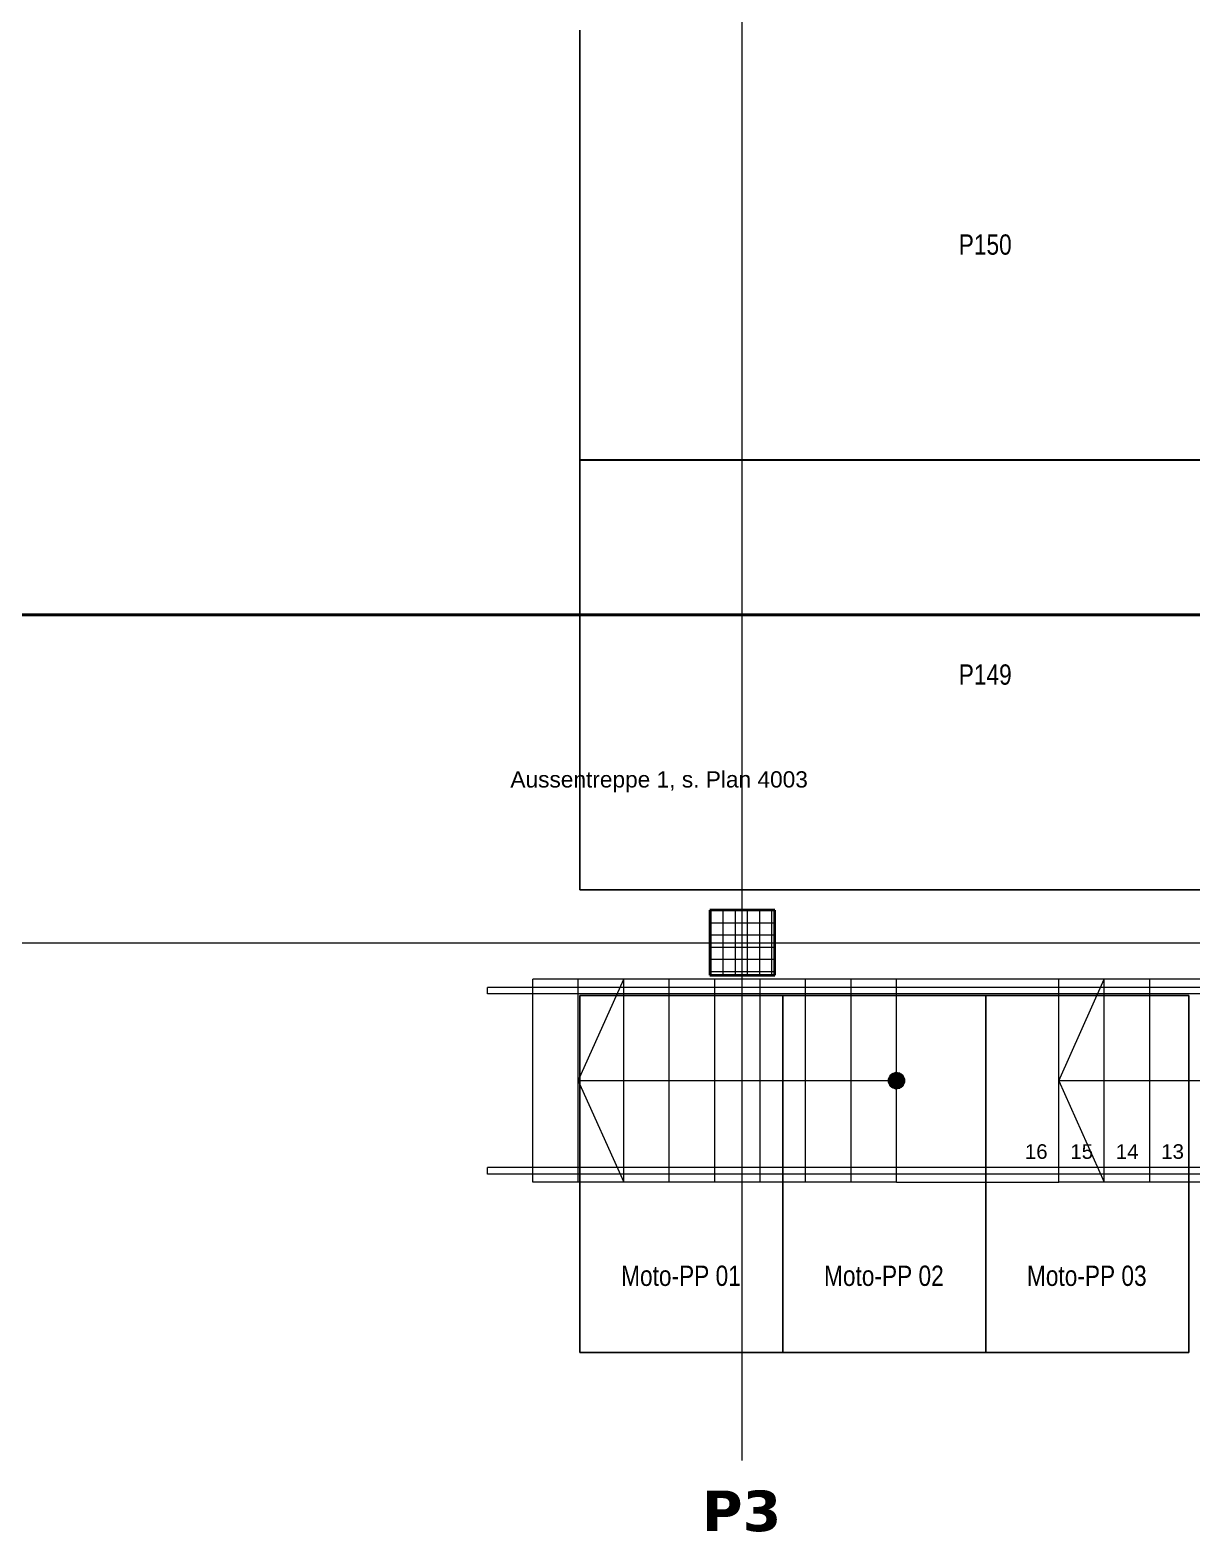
# Model space of a CAD drawing. Extents: x -932 to 937, y -179 to 471.
# Drawn here: x -664.3 to -521.1, y 139 to 324.1 of the extents above; entities that cross this region are included whole.
import ezdxf
from ezdxf.lldxf.tags import DXFTag

# ---------------------------------------------------------------- set-up
doc = ezdxf.new("R2010")
doc.units = 0
doc.layers.get('0').update_dxf_attribs({"lineweight": 13})
doc.layers.add('A-____-MATC-OTLN', color=7, linetype='Strichpunkt - Mittel', lineweight=40, true_color=0x0080ff)
doc.layers.add('S-GRID-____-IDEN', color=7, linetype='Continuous', lineweight=9, true_color=0x5555aa)
for name, color, linetype, lineweight in [('A-____-NOTE-TEXT', 7, 'Continuous', 9), ('A-FLOR-HRAL-MBND', 7, '_Verdeckte Linien_', 9), ('C-PRKG-____-IDEN', 7, 'Continuous', 5), ('C-PRKG-____-OTLN', 7, 'Continuous', 9), ('S-COLS-____-MCUT', 7, 'Continuous', 35), ('S-COLS-____-OTLN', 7, 'Continuous', 9), ('S-GRID-____-OTLN', 7, 'Continuous', 5), ('S-STRS-____-MBND', 7, '_Strichpunkt - Fein', 9), ('S-STRS-____-OTLN', 7, 'Continuous', 9)]:
    doc.layers.add(name, color=color, linetype=linetype, lineweight=lineweight)
doc.styles.get("Standard").update_dxf_attribs({"font": 'arial.ttf'})
tags = doc.linetypes.add('_Rasterlinie_', pattern=[0.375, 0.2, -0.05, 0.075, -0.05]).pattern_tags.tags
tags[10:11] = [DXFTag(74, 4), DXFTag(75, 0), DXFTag(340, '0'), DXFTag(46, 1.0), DXFTag(50, 0.0), DXFTag(44, 0.0), DXFTag(45, 0.0)]
tags[8:9] = [DXFTag(74, 4), DXFTag(75, 0), DXFTag(340, '0'), DXFTag(46, 1.0), DXFTag(50, 0.0), DXFTag(44, 0.0), DXFTag(45, 0.0)]
tags[6:7] = [DXFTag(74, 4), DXFTag(75, 0), DXFTag(340, '0'), DXFTag(46, 1.0), DXFTag(50, 0.0), DXFTag(44, 0.0), DXFTag(45, 0.0)]
tags[4:5] = [DXFTag(74, 4), DXFTag(75, 0), DXFTag(340, '0'), DXFTag(46, 1.0), DXFTag(50, 0.0), DXFTag(44, 0.0), DXFTag(45, 0.0)]
tags = doc.linetypes.add('_Strichpunkt - Fein', pattern=[0.2, 0.1, -0.05, 0, -0.05]).pattern_tags.tags
tags[10:11] = [DXFTag(74, 4), DXFTag(75, 0), DXFTag(340, '0'), DXFTag(46, 1.0), DXFTag(50, 0.0), DXFTag(44, 0.0), DXFTag(45, 0.0)]
tags[8:9] = [DXFTag(74, 4), DXFTag(75, 0), DXFTag(340, '0'), DXFTag(46, 1.0), DXFTag(50, 0.0), DXFTag(44, 0.0), DXFTag(45, 0.0)]
tags[6:7] = [DXFTag(74, 4), DXFTag(75, 0), DXFTag(340, '0'), DXFTag(46, 1.0), DXFTag(50, 0.0), DXFTag(44, 0.0), DXFTag(45, 0.0)]
tags[4:5] = [DXFTag(74, 4), DXFTag(75, 0), DXFTag(340, '0'), DXFTag(46, 1.0), DXFTag(50, 0.0), DXFTag(44, 0.0), DXFTag(45, 0.0)]
tags = doc.linetypes.add('_Verdeckte Linien_', pattern=[0.15, 0.1, -0.05]).pattern_tags.tags
tags[6:7] = [DXFTag(74, 4), DXFTag(75, 0), DXFTag(340, '0'), DXFTag(46, 1.0), DXFTag(50, 0.0), DXFTag(44, 0.0), DXFTag(45, 0.0)]
tags[4:5] = [DXFTag(74, 4), DXFTag(75, 0), DXFTag(340, '0'), DXFTag(46, 1.0), DXFTag(50, 0.0), DXFTag(44, 0.0), DXFTag(45, 0.0)]
tags = doc.linetypes.add('Strichpunkt - Mittel', pattern=[0.35, 0.15, -0.1, 0, -0.1]).pattern_tags.tags
tags[10:11] = [DXFTag(74, 4), DXFTag(75, 0), DXFTag(340, '0'), DXFTag(46, 1.0), DXFTag(50, 0.0), DXFTag(44, 0.0), DXFTag(45, 0.0)]
tags[8:9] = [DXFTag(74, 4), DXFTag(75, 0), DXFTag(340, '0'), DXFTag(46, 1.0), DXFTag(50, 0.0), DXFTag(44, 0.0), DXFTag(45, 0.0)]
tags[6:7] = [DXFTag(74, 4), DXFTag(75, 0), DXFTag(340, '0'), DXFTag(46, 1.0), DXFTag(50, 0.0), DXFTag(44, 0.0), DXFTag(45, 0.0)]
tags[4:5] = [DXFTag(74, 4), DXFTag(75, 0), DXFTag(340, '0'), DXFTag(46, 1.0), DXFTag(50, 0.0), DXFTag(44, 0.0), DXFTag(45, 0.0)]

# ---------------------------------------------------------------- blocks, each defined once
blk = doc.blocks.new('Referenz-A0UJ2H3XXE', base_point=(-911.85, -117.71))
at = {"layer": 'A-____-MATC-OTLN', "color": 0, "linetype": 'Strichpunkt - Mittel', "ltscale": 0.4}
blk.add_line((-911.85, 251.99), (382.01, 251.99), dxfattribs=at)
at = {"layer": 'A-FLOR-HRAL-MBND', "color": 0, "linetype": '_Verdeckte Linien_', "ltscale": 0.13}
for p, q in [((-607.94, 205.29), (-607.94, 206.09)), ((-596.74, 206.09), (-607.94, 206.09)), ((-551.94, 206.09), (-596.74, 206.09)), ((-537.54, 206.09), (-551.94, 206.09)), ((-503.96, 206.09), (-537.54, 206.09)), ((-596.74, 205.29), (-607.94, 205.29)), ((-551.94, 205.29), (-596.74, 205.29)), ((-537.54, 205.29), (-551.94, 205.29)), ((-503.74, 205.29), (-537.54, 205.29)), ((-607.94, 183.09), (-607.94, 183.89)), ((-596.74, 183.89), (-607.94, 183.89)), ((-551.94, 183.89), (-596.74, 183.89)), ((-537.54, 183.89), (-551.94, 183.89)), ((-498.01, 183.89), (-537.54, 183.89)), ((-596.74, 183.09), (-607.94, 183.09)), ((-551.94, 183.09), (-596.74, 183.09)), ((-537.54, 183.09), (-551.94, 183.09)), ((-497.8, 183.09), (-537.54, 183.09))]:
    blk.add_line(p, q, dxfattribs=at)
at = {"layer": 'C-PRKG-____-OTLN', "color": 0, "linetype": 'Continuous', "ltscale": 0.13}
for p, q in [((-596.54, 324.06), (-596.54, 271.08)), ((-596.54, 324.06), (-596.54, 271.07)), ((-596.54, 271.08), (-596.54, 324.06)), ((-596.54, 271.08), (-496.54, 271.08)), ((-596.54, 271.08), (-496.54, 271.08)), ((-596.54, 271.07), (-596.54, 271.08)), ((-596.54, 271.08), (-496.54, 271.08)), ((-496.54, 271.08), (-596.54, 271.08)), ((-596.54, 271.08), (-596.54, 271.07)), ((-596.54, 271.07), (-596.54, 218.09)), ((-596.54, 271.07), (-596.54, 218.09)), ((-496.54, 271.07), (-596.54, 271.07)), ((-596.54, 218.09), (-596.54, 271.07)), ((-596.54, 271.07), (-496.54, 271.07)), ((-596.54, 218.09), (-496.54, 218.09)), ((-596.54, 218.09), (-496.54, 218.09)), ((-496.54, 218.09), (-596.54, 218.09)), ((-596.54, 218.09), (-596.54, 218.09)), ((-596.54, 205.09), (-596.54, 161.09)), ((-571.54, 205.09), (-596.54, 205.09)), ((-571.54, 205.09), (-596.54, 205.09)), ((-596.54, 205.09), (-596.54, 161.09)), ((-596.54, 161.09), (-596.54, 205.09)), ((-596.54, 205.09), (-571.54, 205.09)), ((-596.54, 205.09), (-596.54, 205.09)), ((-571.54, 205.09), (-571.54, 161.09)), ((-546.54, 205.09), (-571.54, 205.09)), ((-546.54, 205.09), (-571.54, 205.09)), ((-571.54, 205.09), (-571.54, 161.09)), ((-571.54, 161.09), (-571.54, 205.09)), ((-571.54, 205.09), (-546.54, 205.09)), ((-571.54, 205.09), (-571.54, 205.09)), ((-571.54, 205.09), (-571.54, 161.09)), ((-571.54, 161.09), (-571.54, 205.09)), ((-571.54, 205.09), (-571.54, 161.09)), ((-571.54, 205.09), (-571.54, 205.09)), ((-546.54, 205.09), (-546.54, 161.09)), ((-521.54, 205.09), (-546.54, 205.09)), ((-521.54, 205.09), (-546.54, 205.09)), ((-546.54, 205.09), (-546.54, 161.09)), ((-546.54, 161.09), (-546.54, 205.09)), ((-546.54, 205.09), (-521.54, 205.09)), ((-546.54, 205.09), (-546.54, 205.09)), ((-546.54, 205.09), (-546.54, 161.09)), ((-546.54, 161.09), (-546.54, 205.09)), ((-546.54, 205.09), (-546.54, 161.09)), ((-546.54, 205.09), (-546.54, 205.09)), ((-521.54, 205.09), (-521.54, 161.09)), ((-521.54, 161.09), (-521.54, 205.09)), ((-521.54, 205.09), (-521.54, 161.09)), ((-521.54, 205.09), (-521.54, 205.09)), ((-571.54, 161.09), (-596.54, 161.09)), ((-596.54, 161.09), (-571.54, 161.09)), ((-571.54, 161.09), (-596.54, 161.09)), ((-596.54, 161.09), (-596.54, 161.09)), ((-546.54, 161.09), (-571.54, 161.09)), ((-571.54, 161.09), (-546.54, 161.09)), ((-546.54, 161.09), (-571.54, 161.09)), ((-571.54, 161.09), (-571.54, 161.09)), ((-571.54, 161.09), (-571.54, 161.09)), ((-521.54, 161.09), (-546.54, 161.09)), ((-546.54, 161.09), (-521.54, 161.09)), ((-521.54, 161.09), (-546.54, 161.09)), ((-546.54, 161.09), (-546.54, 161.09)), ((-546.54, 161.09), (-546.54, 161.09)), ((-521.54, 161.09), (-521.54, 161.09))]:
    blk.add_line(p, q, dxfattribs=at)
at = {"layer": 'S-COLS-____-MCUT', "color": 0, "linetype": 'Continuous', "ltscale": 0.35}
for p, q in [((-572.54, 215.59), (-580.54, 215.59)), ((-580.54, 215.59), (-580.54, 207.59)), ((-572.54, 207.59), (-572.54, 215.59)), ((-580.54, 207.59), (-572.54, 207.59))]:
    blk.add_line(p, q, dxfattribs=at)
at = {"layer": 'S-COLS-____-OTLN', "color": 0, "linetype": 'Continuous', "ltscale": 0.13}
for p, q in [((-580.54, 215.55), (-572.54, 215.55)), ((-580.38, 207.59), (-580.38, 215.59)), ((-578.88, 207.59), (-578.88, 215.59)), ((-577.38, 207.59), (-577.38, 215.59)), ((-575.88, 207.59), (-575.88, 215.59)), ((-574.38, 207.59), (-574.38, 215.59)), ((-572.88, 207.59), (-572.88, 215.59)), ((-580.54, 214.05), (-572.54, 214.05)), ((-580.54, 212.55), (-572.54, 212.55)), ((-580.54, 211.05), (-572.54, 211.05)), ((-580.54, 209.55), (-572.54, 209.55)), ((-580.54, 208.05), (-572.54, 208.05))]:
    blk.add_line(p, q, dxfattribs=at)
at = {"layer": 'S-GRID-____-OTLN', "color": 0, "linetype": '_Rasterlinie_', "ltscale": 0.13}
for p, q in [((-576.54, 147.79), (-576.54, 403.53)), ((-857.98, 211.59), (382.01, 211.59))]:
    blk.add_line(p, q, dxfattribs=at)
at = {"layer": 'S-STRS-____-MBND', "color": 0, "linetype": '_Strichpunkt - Fein', "ltscale": 0.13}
for p, q in [((-602.34, 182.09), (-602.34, 207.09)), ((-557.54, 207.09), (-602.34, 207.09)), ((-596.74, 182.09), (-596.74, 207.09)), ((-596.74, 182.09), (-596.74, 207.09)), ((-591.14, 182.09), (-591.14, 207.09)), ((-591.14, 182.09), (-591.14, 207.09)), ((-585.54, 182.09), (-585.54, 207.09)), ((-585.54, 182.09), (-585.54, 207.09)), ((-579.94, 182.09), (-579.94, 207.09)), ((-579.94, 182.09), (-579.94, 207.09)), ((-574.34, 182.09), (-574.34, 207.09)), ((-574.34, 182.09), (-574.34, 207.09)), ((-568.74, 182.09), (-568.74, 207.09)), ((-568.74, 182.09), (-568.74, 207.09)), ((-563.14, 182.09), (-563.14, 207.09)), ((-563.14, 182.09), (-563.14, 207.09)), ((-537.54, 207.09), (-557.54, 207.09)), ((-557.54, 182.09), (-557.54, 207.09)), ((-557.54, 182.09), (-557.54, 207.09)), ((-537.54, 182.09), (-537.54, 207.09)), ((-504.23, 207.09), (-537.54, 207.09)), ((-537.54, 182.09), (-537.54, 207.09)), ((-531.94, 182.09), (-531.94, 207.09)), ((-531.94, 182.09), (-531.94, 207.09)), ((-526.34, 182.09), (-526.34, 207.09)), ((-526.34, 182.09), (-526.34, 207.09)), ((-557.54, 182.09), (-602.34, 182.09)), ((-557.54, 182.09), (-537.54, 182.09)), ((-499.77, 182.09), (-537.54, 182.09))]:
    blk.add_line(p, q, dxfattribs=at)
at = {"layer": 'S-STRS-____-MBND', "color": 0, "linetype": '_Verdeckte Linien_', "ltscale": 0.13}
for p, q in [((-596.74, 194.59), (-591.14, 207.09)), ((-537.54, 194.59), (-531.94, 207.09)), ((-557.54, 194.59), (-596.74, 194.59)), ((-596.74, 194.59), (-591.14, 182.09)), ((-558.19, 195.34), (-558.5, 194.87)), ((-558.5, 194.87), (-558.5, 194.3)), ((-557.68, 195.58), (-558.19, 195.34)), ((-557.12, 195.5), (-557.68, 195.58)), ((-556.7, 195.13), (-557.12, 195.5)), ((-556.54, 194.59), (-556.7, 195.13)), ((-556.7, 194.04), (-556.54, 194.59)), ((-500.88, 194.59), (-537.54, 194.59)), ((-537.54, 194.59), (-531.94, 182.09)), ((-558.5, 194.3), (-558.19, 193.83)), ((-558.19, 193.83), (-557.68, 193.6)), ((-557.68, 193.6), (-557.12, 193.68)), ((-557.12, 193.68), (-556.7, 194.04))]:
    blk.add_line(p, q, dxfattribs=at)
blk.add_circle((-557.54, 194.59), 1, dxfattribs=at)
for points in [[(-558.52, 194.43), (-558.54, 194.59), (-558.52, 194.74)], [(-558.49, 194.28), (-558.52, 194.74), (-558.49, 194.89)], [(-558.52, 194.43), (-558.52, 194.74), (-558.49, 194.28)], [(-558.19, 193.83), (-558.5, 194.87), (-558.19, 195.34)], [(-558.5, 194.3), (-558.5, 194.87), (-558.19, 193.83)], [(-558.43, 194.13), (-558.49, 194.89), (-558.43, 195.04)], [(-558.49, 194.28), (-558.49, 194.89), (-558.43, 194.13)], [(-558.35, 194), (-558.43, 195.04), (-558.35, 195.17)], [(-558.43, 194.13), (-558.43, 195.04), (-558.35, 194)], [(-558.24, 193.88), (-558.35, 195.17), (-558.24, 195.29)], [(-558.35, 194), (-558.35, 195.17), (-558.24, 193.88)], [(-558.13, 193.78), (-558.24, 195.29), (-558.13, 195.39)], [(-558.24, 193.88), (-558.24, 195.29), (-558.13, 193.78)], [(-557.68, 193.6), (-558.19, 195.34), (-557.68, 195.58)], [(-558.19, 193.83), (-558.19, 195.34), (-557.68, 193.6)], [(-557.99, 193.69), (-558.13, 195.39), (-557.99, 195.48)], [(-558.13, 193.78), (-558.13, 195.39), (-557.99, 193.69)], [(-557.85, 193.63), (-557.99, 195.48), (-557.85, 195.54)], [(-557.99, 193.69), (-557.99, 195.48), (-557.85, 193.63)], [(-557.69, 193.6), (-557.85, 195.54), (-557.69, 195.57)], [(-557.85, 193.63), (-557.85, 195.54), (-557.69, 193.6)], [(-557.54, 193.59), (-557.69, 195.57), (-557.54, 195.59)], [(-557.69, 193.6), (-557.69, 195.57), (-557.54, 193.59)], [(-557.68, 193.6), (-557.68, 195.58), (-557.12, 193.68)], [(-557.12, 193.68), (-557.68, 195.58), (-557.12, 195.5)], [(-557.54, 193.59), (-557.54, 195.59), (-557.38, 193.6)], [(-557.38, 193.6), (-557.54, 195.59), (-557.38, 195.57)], [(-557.38, 193.6), (-557.38, 195.57), (-557.23, 193.63)], [(-557.23, 193.63), (-557.38, 195.57), (-557.23, 195.54)], [(-557.23, 193.63), (-557.23, 195.54), (-557.08, 193.69)], [(-557.08, 193.69), (-557.23, 195.54), (-557.08, 195.48)], [(-557.12, 193.68), (-557.12, 195.5), (-556.7, 194.04)], [(-556.7, 194.04), (-557.12, 195.5), (-556.7, 195.13)], [(-557.08, 193.69), (-557.08, 195.48), (-556.95, 193.78)], [(-556.95, 193.78), (-557.08, 195.48), (-556.95, 195.39)], [(-556.95, 193.78), (-556.95, 195.39), (-556.83, 193.88)], [(-556.83, 193.88), (-556.95, 195.39), (-556.83, 195.29)], [(-556.83, 193.88), (-556.83, 195.29), (-556.73, 194)], [(-556.73, 194), (-556.83, 195.29), (-556.73, 195.17)], [(-556.73, 194), (-556.73, 195.17), (-556.65, 194.13)], [(-556.65, 194.13), (-556.73, 195.17), (-556.65, 195.04)], [(-556.7, 194.04), (-556.7, 195.13), (-556.54, 194.59)], [(-556.65, 194.13), (-556.65, 195.04), (-556.59, 194.28)], [(-556.59, 194.28), (-556.65, 195.04), (-556.59, 194.89)], [(-556.59, 194.28), (-556.59, 194.89), (-556.55, 194.43)], [(-556.55, 194.43), (-556.59, 194.89), (-556.55, 194.74)], [(-556.55, 194.43), (-556.55, 194.74), (-556.54, 194.59)]]:
    blk.add_solid(points, dxfattribs=at)
at = {"layer": 'A-____-NOTE-TEXT', "color": 0, "linetype": 'Continuous', "lineweight": 5, "ltscale": 0.13, "insert": (-605.11, 232.72), "char_height": 2, "attachment_point": 1}
blk.add_mtext('{\\fArial;Aussentreppe 1, s. Plan 4003}', dxfattribs=at)
at = {"layer": 'C-PRKG-____-IDEN', "color": 0, "linetype": 'Continuous', "ltscale": 0.13, "char_height": 2.5, "attachment_point": 1}
for s, insert in [('{\\W0.8;\\fArial;P150}', (-549.87, 298.88)), ('{\\W0.8;\\fArial;P149}', (-549.87, 245.89)), ('{\\W0.8;\\fArial;Moto-PP 01}', (-591.47, 171.8)), ('{\\W0.8;\\fArial;Moto-PP 02}', (-566.47, 171.8)), ('{\\W0.8;\\fArial;Moto-PP 03}', (-541.47, 171.8))]:
    blk.add_mtext(s, dxfattribs=dict(at, insert=insert))
at = {"layer": 'S-GRID-____-IDEN', "color": 0, "linetype": 'Continuous', "lineweight": 5, "ltscale": 0.13, "insert": (-581.53, 144.08), "char_height": 5, "attachment_point": 1}
blk.add_mtext('{\\fVerdana|b1|i0;P3}', dxfattribs=at)
at = {"layer": 'S-STRS-____-OTLN', "color": 0, "linetype": 'Continuous', "ltscale": 0.13, "char_height": 1.8, "attachment_point": 1}
for s, insert in [('{\\fArial;16}', (-541.72, 186.76)), ('{\\fArial;15}', (-536.12, 186.76)), ('{\\fArial;14}', (-530.52, 186.76)), ('{\\fArial;13}', (-524.92, 186.76))]:
    blk.add_mtext(s, dxfattribs=dict(at, insert=insert))

msp = doc.modelspace()

# ---------------------------------------------------------------- block references
at = {"color": 9, "lineweight": 25, "ltscale": 0.25, "true_color": 0xc0c0c0}
msp.add_blockref('Referenz-A0UJ2H3XXE', (-911.85, -117.71), dxfattribs=at)

doc.saveas('drawing.dxf')
